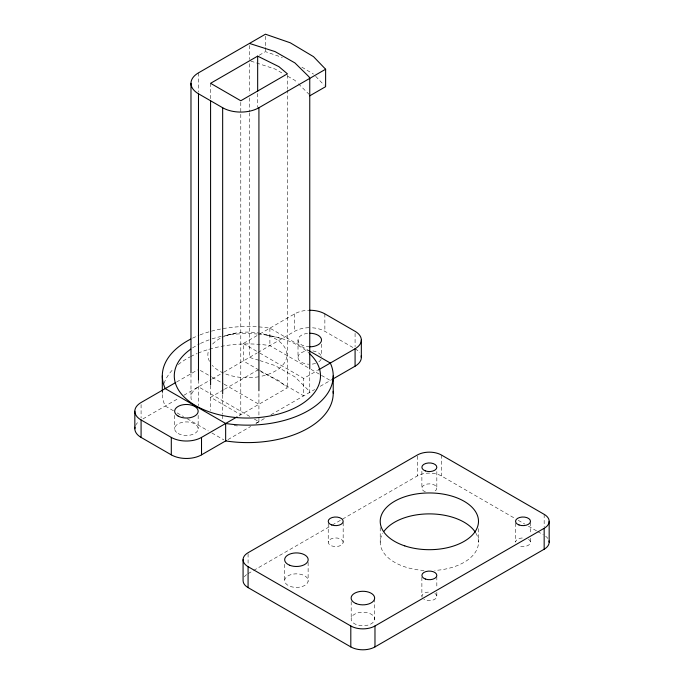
<?xml version="1.0" encoding="UTF-8"?>
<svg xmlns="http://www.w3.org/2000/svg" width="684" height="684" viewBox="0 0 684 684"><rect width="100%" height="100%" fill="white"/><g stroke="black" fill="none" stroke-linecap="round" stroke-linejoin="round"><path stroke-width="0.51" stroke-dasharray="3.42 2.56" d="M259.219 55.233L265.435 51.642L282.312 57.482M176.626 382.005L197.582 369.907M258.86 369.95L243.29 360.964L243.29 343.522L258.885 334.519M259.8 333.989L294.65 313.862A21.366 12.338 0 0 1 308.826 310.262M142.913 418.916L178.447 398.404M183.91 395.241L211.228 379.475M212.143 378.945L223.061 372.643M223.967 372.122L257.047 353.021M257.971 352.491L294.65 331.312A21.366 12.338 0 0 1 309.758 327.696M223.506 389.829L210.578 397.293L240.785 414.735L240.785 100.762M224.429 389.299L257.663 370.112L278.91 380.637L287.417 387.819L237.955 416.368M259.775 353.029L303.713 378.406L317.479 370.463M227.934 439.598L250.712 426.448M256.184 423.293L265.383 417.975M270.932 414.778L314.726 389.495M320.223 386.315L332.15 379.432M248.078 573.645L252.704 570.978M253.627 570.447L331.287 525.611M332.21 525.073L417.274 475.97A17.091 9.867 0 0 1 441.445 475.97L514.548 518.181M226.635 335.357L236.168 333.014M266.256 334.844L282.287 338.742M250.866 61.09L275.096 69.05L284.117 74.197M258.851 360.246L249.446 357.407L249.446 112.843M259.852 360.579L275.096 365.589L294.932 376.901L309.023 390.803L309.758 392.359L309.758 368.864M287.725 76.257L294.932 80.37L296.907 82.311M312.545 327.798A21.366 12.338 0 0 1 324.866 331.312L355.082 348.754A21.366 12.338 0 0 1 359.707 352.756M200.07 334.886A85.457 49.334 0 0 1 269.889 328.166L308.339 350.362M198.129 353.106A85.457 49.334 0 0 1 269.889 345.608L310.168 368.864M311.083 369.394L330.312 380.492M243.29 343.522L258.86 352.508M259.775 370.48L303.713 395.848L303.713 378.406M518.25 520.319L524.731 524.055M528.433 526.193L536.76 530.998M537.684 531.536L543.241 534.743M200.327 370.437L211.305 376.781M212.228 377.312L223.206 383.656M224.13 384.186L258.92 404.27M249.763 416.428L198.488 386.828A25.633 14.8 0 0 0 191.853 401.123M254.337 419.07L258.92 421.712L258.92 391.812M173.471 410.785L165.229 406.031A85.457 49.334 0 0 1 162.382 391.291M177.13 412.905L183.543 416.599M187.202 418.719L208.261 430.877M211.92 432.989L223.822 439.863M301.892 67.177L313.529 74.12M298.421 83.807L309.023 94.264M315.666 76.334L324.19 85.192M544.165 514.342L544.165 526.902M530.485 522.542L530.485 534.05M530.485 538.24L530.485 542.421M515.548 523.243L515.548 542.079A7.481 4.318 0 0 1 523.311 537.94M478.492 528.646L478.492 542.25M441.445 455.04L441.445 475.97M436.828 471.601L436.828 488.35M436.828 576.612L436.828 588.12M436.828 592.31L436.828 596.499M421.883 471.259L421.883 488.008M421.883 577.313L421.883 596.157M417.274 456.083L417.274 475.97M380.219 527.603L380.219 542.25M374.593 598.688L374.593 619.619A11.748 6.78 0 0 1 356.116 624.543A11.748 6.78 0 0 1 357.963 612.838A11.748 6.78 0 0 1 374.593 619.619M355.082 333.364L355.082 346.702M351.191 601.638L351.191 618.387M343.171 522.542L343.171 542.421A7.481 4.318 0 0 1 331.706 545.9A7.481 4.318 0 0 1 332.219 538.428A7.481 4.318 0 0 1 343.171 542.421M328.226 523.243L328.226 542.079M324.866 313.862L324.866 331.312M321.506 344.163L321.506 356.475M308.125 562.402L308.125 581.246A11.748 6.78 0 0 1 289.648 586.171A11.748 6.78 0 0 1 291.495 574.466A11.748 6.78 0 0 1 308.125 581.246M298.01 339.999L298.01 357.441A11.748 6.78 0 0 0 308.689 364.23M294.65 313.862L294.65 331.312M287.417 74.907L287.417 88.792M287.417 89.86L287.417 387.819M284.724 564.309L284.724 580.006M269.889 328.166L269.889 345.608M265.435 36.252L265.435 46.512M265.435 47.538L265.435 51.642M257.663 93.511L257.663 107.388M249.446 45.477L249.446 59.448M249.446 63.723L249.446 93.623M249.446 97.897L249.446 111.774M248.078 553.766L248.078 565.275M222.659 395.019L222.659 414.239M222.659 415.308L222.659 419.574M210.578 83.311L210.578 99.334M210.578 385.545L210.578 410.468M198.488 72.846L198.488 92.075M198.488 379.996L198.488 405.621M198.155 415.325L198.155 428.663M190.981 373.797L190.981 397.293M174.659 415.385L174.659 428.723M162.313 391.214L162.313 393.266M141.084 404.577L141.084 417.915M545.635 536.247A17.091 9.867 0 0 1 547.867 538.479M244.376 576.851A17.091 9.867 0 0 1 246.608 574.62M425.363 491.83A7.481 4.318 0 0 1 423.405 485.563A7.481 4.318 0 0 1 434.383 484.982A7.481 4.318 0 0 1 434.425 491.351M434.853 593.396A7.481 4.318 0 0 1 434.425 599.5A7.481 4.318 0 0 1 423.866 599.252M422.062 597.277A7.481 4.318 0 0 1 429.655 592.011M528.51 539.325A7.481 4.318 0 0 1 528.758 545.011A7.481 4.318 0 0 1 519.019 545.9M475.893 533.144A49.137 28.369 0 0 1 434.699 570.456M424.012 570.456A49.137 28.369 0 0 1 382.826 533.144M222.069 337.374A39.535 22.82 0 0 1 281.996 343.872A39.535 22.82 0 0 1 259.587 376.61M258.612 376.79A39.535 22.82 0 0 1 212.237 365.341M209.484 361.383A39.535 22.82 0 0 1 208.953 349.567M212.656 344.009A39.535 22.82 0 0 1 221.197 337.81M192.537 347.925A73.111 42.211 0 0 1 199.548 343.915M200.463 343.471A73.111 42.211 0 0 1 209.201 339.837M212.1 338.862A73.111 42.211 0 0 1 223.446 335.955M224.506 335.741A73.111 42.211 0 0 1 257.167 334.006M258.227 334.091A73.111 42.211 0 0 1 309.732 353.79M321.095 359.254A11.748 6.78 0 0 1 318.034 362.289M315.589 363.366A11.748 6.78 0 0 1 310.733 364.23M298.01 357.441A11.748 6.78 0 0 1 308.792 350.712M312.853 350.926A11.748 6.78 0 0 1 321.121 355.748M309.707 346.814A11.748 6.78 0 0 1 298.019 340.299A11.748 6.78 0 0 1 308.792 333.27M135.56 425.499A21.366 12.338 0 0 1 139.245 421.182M258.92 421.712A25.633 14.8 0 0 1 253.61 424.063M237.442 425.918A25.633 14.8 0 0 1 234.15 425.542M164.049 383.382A85.457 49.334 0 0 1 173.762 368.591M178.302 364.529A85.457 49.334 0 0 1 189.878 356.971M190.75 356.518A85.457 49.334 0 0 1 197.172 353.508M192.529 338.178A85.457 49.334 0 0 1 199.095 335.271M178.139 433.511A11.748 6.78 0 0 0 197.77 430.416A11.748 6.78 0 0 0 183.312 422.148A11.748 6.78 0 0 0 178.139 433.511"/><path stroke-width="1.03" d="M257.663 56.131L210.578 83.311L240.785 100.762L287.417 73.838L278.91 66.656L257.663 56.131L257.663 91.374M198.488 93.785L222.659 107.739A25.633 14.8 0 0 0 258.92 107.739L325.618 69.229L313.529 56.669L290.264 42.793L265.435 34.2L198.488 72.846A25.633 14.8 0 0 0 198.488 93.785L198.488 379.996M309.758 95.82L325.618 86.671L325.618 69.229M175.711 382.536L141.084 402.525A21.366 12.338 0 0 0 141.084 419.967L141.084 437.409L171.299 454.851A21.366 12.338 0 0 0 201.515 454.851L226.113 440.65M141.084 419.967L171.299 437.409A21.366 12.338 0 0 0 201.515 437.409L237.049 416.898M318.393 369.933L355.082 348.754A21.366 12.338 0 0 0 355.082 331.312L324.866 313.862A21.366 12.338 0 0 0 309.758 310.254M333.065 378.902L355.082 366.197A21.366 12.338 0 0 0 361.152 355.86M248.078 566.668L350.807 625.98A17.091 9.867 0 0 0 374.977 625.98L544.165 528.296A17.091 9.867 0 0 0 544.165 514.342L441.445 455.04A17.091 9.867 0 0 0 417.274 455.04L248.078 552.715A17.091 9.867 0 0 0 248.078 566.668L248.078 587.607L350.807 646.91A17.091 9.867 0 0 0 374.977 646.91L544.165 549.226A17.091 9.867 0 0 0 549.021 540.967M249.446 43.425L275.096 51.608L294.932 62.928L309.023 76.822L309.758 78.378L309.758 368.864M309.253 350.892L330.312 363.05A85.457 49.334 0 0 1 225.652 423.473L165.229 388.589A85.457 49.334 0 0 1 190.75 339.076M549.166 521.319L549.166 542.25M544.165 528.296L544.165 549.226M374.977 625.98L374.977 646.91M361.332 340.034L361.332 357.476M355.082 348.754L355.082 366.197M350.807 625.98L350.807 646.91M333.228 375.815L333.228 393.266M258.92 107.739L258.92 390.744M243.077 559.692L243.077 580.63A17.091 9.867 0 0 0 248.078 587.607M225.652 423.473L225.652 440.915A85.457 49.334 0 0 0 333.159 391.291M222.659 107.739L222.659 393.95M210.578 100.762L210.578 384.836M201.515 437.409L201.515 454.851M190.981 83.311L190.981 372.729M171.299 437.409L171.299 454.851M162.313 375.815L162.313 391.214M134.833 411.246L134.833 428.688M383.963 531.4A49.137 28.369 0 0 1 430.168 513.889A49.137 28.369 0 0 1 475.346 532.263M309.732 353.79A73.111 42.211 0 0 1 292.316 409.135A73.111 42.211 0 0 1 195.094 405.33A73.111 42.211 0 0 1 190.768 349.131M309.809 333.245A11.748 6.78 0 0 1 321.506 340.059A11.748 6.78 0 0 1 309.707 346.814M141.084 437.409A21.366 12.338 0 0 1 135.013 427.081M289.648 565.24A11.748 6.78 0 0 0 308.125 560.316A11.748 6.78 0 0 0 291.495 553.536A11.748 6.78 0 0 0 289.648 565.24M425.363 579.04A7.481 4.318 0 0 0 436.828 575.569A7.481 4.318 0 0 0 425.875 571.576A7.481 4.318 0 0 0 425.363 579.04M519.019 524.97A7.481 4.318 0 0 0 530.485 521.49A7.481 4.318 0 0 0 519.541 517.497A7.481 4.318 0 0 0 519.019 524.97M331.706 524.97A7.481 4.318 0 0 0 343.171 521.49A7.481 4.318 0 0 0 332.219 517.497A7.481 4.318 0 0 0 331.706 524.97M425.363 470.9A7.481 4.318 0 0 0 436.828 467.42A7.481 4.318 0 0 0 425.875 463.427A7.481 4.318 0 0 0 425.363 470.9M404.791 545.892A49.137 28.369 0 0 0 478.492 521.319A49.137 28.369 0 0 0 404.791 496.755A49.137 28.369 0 0 0 404.791 545.892M356.116 603.613A11.748 6.78 0 0 0 374.593 598.688A11.748 6.78 0 0 0 357.963 591.908A11.748 6.78 0 0 0 356.116 603.613M178.139 416.069A11.748 6.78 0 0 0 197.77 412.974A11.748 6.78 0 0 0 183.312 404.706A11.748 6.78 0 0 0 178.139 416.069"/></g></svg>
